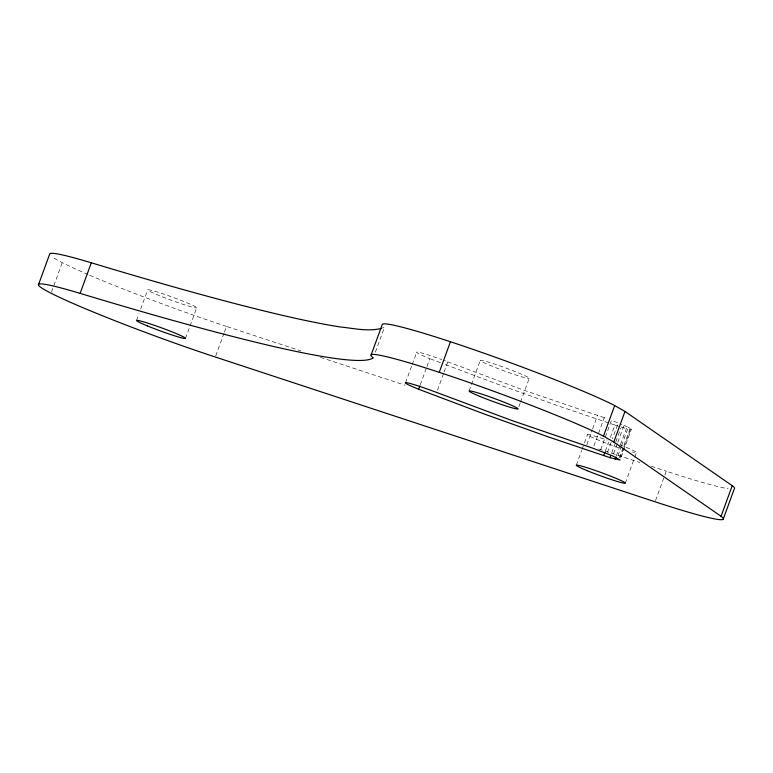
<?xml version="1.0" encoding="UTF-8"?>
<svg xmlns="http://www.w3.org/2000/svg" width="773" height="773" viewBox="0 0 773 773"><rect width="100%" height="100%" fill="white"/><g stroke="black" fill="none" stroke-linecap="round" stroke-linejoin="round"><path stroke-width="0.58" stroke-dasharray="3.87 2.9" d="M51.482 292.088L62.265 262.636M136.541 320.38L139.024 313.587M140.686 309.055L147.73 289.798M185.491 338.439L189.636 327.114M190.052 325.984L196.68 307.857A26.108 1.643 20.1 0 0 161.344 293.305A26.108 1.643 20.1 0 0 158.591 295.315A26.108 1.643 20.1 0 0 196.68 307.857M215.725 355.889L224.015 333.231M224.431 332.1L226.508 326.428L300.948 350.932M375.359 352.179L384.481 327.25L382.268 328.052M405.564 382.664L411.787 365.677M412.202 364.537L416.763 352.082M420.309 384.722L426.532 367.726M426.947 366.595L429.846 358.662A27.094 1.701 20.1 0 1 417.323 352.073A27.094 1.701 20.1 0 1 441.779 359.609M437.46 390.181L443.683 373.185M444.098 372.055L447.828 361.861A27.094 1.701 20.1 0 0 443.808 360.353M469.066 390.916L480.265 360.324M518.847 406.704L520.084 403.303M520.5 402.173L529.205 378.384A26.108 1.643 20.1 0 0 493.87 363.832A26.108 1.643 20.1 0 0 491.126 365.851A26.108 1.643 20.1 0 0 529.205 378.384M576.32 465.143L581.711 450.417M582.127 449.287L587.509 434.561M586.794 444.794L592.186 430.068M592.591 428.938L597.568 415.343M593.906 446.002L604.273 417.681L607.356 418.821M600.679 449.789L611.462 420.338L618.207 422.976L612.409 438.832M605.346 451.084L608.66 442.021M610.322 437.489L614.883 425.024L620.159 426.744M607.433 452.427L611.994 439.963M611.675 453.142L615.405 442.948M615.82 441.818L620.796 428.223M613.617 453.703L617.347 443.509M617.762 442.378L623.975 425.382L620.13 423.778M616.361 455.77L620.091 445.577M620.506 444.446L626.314 428.59L631.309 429.459L620.951 457.78M617.927 455.684L621.241 446.62M621.656 445.49L628.294 427.363L623.975 425.382M619.405 457.722L629.773 429.401M620.023 458.215L623.753 448.021M624.169 446.891L630.807 428.764L628.294 427.363M625.27 483.202L634.382 458.283M634.797 457.143L636.459 452.62M655.504 500.643L666.287 471.192A130.54 8.194 20.1 0 0 728.127 488.7M621.212 427.092L626.314 428.59M320.418 357.348L405.168 385.244M598.717 448.949L639.947 462.525M651.397 466.293L666.287 471.192M614.883 425.024L559.372 406.279L495.638 383.476L444.91 364.392M604.273 417.681L523.108 389.95L447.828 361.861M440.407 362.692L429.846 358.662M630.807 428.764L631.309 429.459M226.508 326.428A130.54 8.194 20.1 0 1 89.224 275.024M88.151 274.56A130.54 8.194 20.1 0 1 51.955 256.723M619.859 444.804A26.108 1.643 20.1 0 1 632.382 451.983M618.854 447.77A26.108 1.643 20.1 0 1 588.166 435.325A26.108 1.643 20.1 0 1 607.192 440.127"/><path stroke-width="1.16" d="M38.65 284.271L49.839 253.679A130.54 8.194 20.1 0 1 91.301 262.791A923.165 57.965 20.1 0 0 340.4 326.989C353.802 328.322 367.851 331.791 381.157 328.448M371.175 354.797L382.374 324.206A130.54 8.194 20.1 0 1 480.738 352.053A130.54 8.194 20.1 0 1 614.68 405.545L624.99 411.458L732.234 485.686L721.045 516.277A130.54 8.194 20.1 0 1 655.089 501.783L215.309 357.02A130.54 8.194 20.1 0 1 59.096 297.132A130.54 8.194 20.1 0 1 80.112 293.382L91.301 262.791M418.657 389.254A27.094 1.701 20.1 0 1 407.042 382.78A27.094 1.701 20.1 0 1 436.639 392.442L511.919 420.531L593.075 448.263L612.786 455.964L620.12 460.041L610.013 457.674L548.183 436.861L484.439 414.067L418.657 389.254L419.903 385.853M439.238 372.335L450.437 341.753M721.045 516.277L613.791 442.04L603.481 436.136L614.68 405.545M603.684 455.616L604.93 452.215M613.791 442.04L624.99 411.458M610.013 457.674L610.844 455.413M615.115 459.172L615.946 456.911M723.161 519.321L734.35 488.729A130.54 8.194 20.1 0 0 732.234 485.686M603.481 436.136A130.54 8.194 20.1 0 0 454.06 377.292A130.54 8.194 20.1 0 0 373.291 357.841A923.165 57.965 20.1 0 1 80.112 293.382M587.18 470.67A26.108 1.643 20.1 0 0 625.27 483.202A26.108 1.643 20.1 0 0 589.934 468.651A26.108 1.643 20.1 0 0 587.18 470.67M147.401 325.906A26.108 1.643 20.1 0 0 185.491 338.439A26.108 1.643 20.1 0 0 150.155 323.897A26.108 1.643 20.1 0 0 147.401 325.906M479.927 396.433A26.108 1.643 20.1 0 0 518.016 408.975A26.108 1.643 20.1 0 0 482.681 394.423A26.108 1.643 20.1 0 0 479.927 396.433"/></g></svg>
